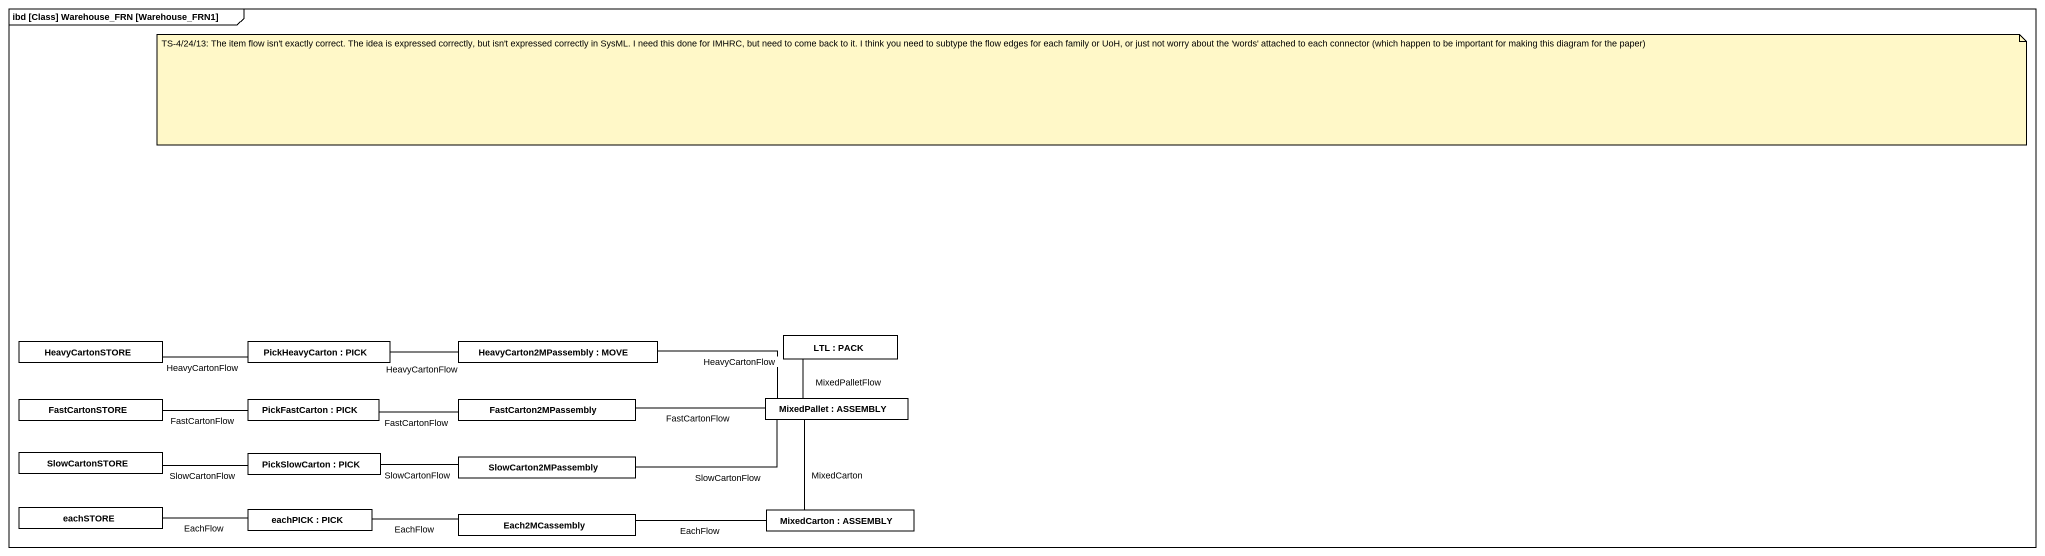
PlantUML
@startuml
mainframe ibd [Class] Warehouse_FRN [Warehouse_FRN1]
rectangle HeavyCartonSTORE #FFFFFF
rectangle "PickHeavyCarton : PICK" as PickHeavyCarton #FFFFFF
rectangle "HeavyCarton2MPassembly : MOVE" as HeavyCarton2MPassembly #FFFFFF
rectangle "LTL : PACK" as LTL #FFFFFF
rectangle FastCartonSTORE #FFFFFF
rectangle "PickFastCarton : PICK" as PickFastCarton #FFFFFF
rectangle FastCarton2MPassembly #FFFFFF
rectangle "MixedPallet : ASSEMBLY" as MixedPallet #FFFFFF
rectangle SlowCartonSTORE #FFFFFF
rectangle "PickSlowCarton : PICK" as PickSlowCarton #FFFFFF
rectangle SlowCarton2MPassembly #FFFFFF
rectangle eachSTORE #FFFFFF
rectangle "eachPICK : PICK" as eachPICK #FFFFFF
rectangle Each2MCassembly #FFFFFF
rectangle "MixedCarton : ASSEMBLY" as MixedCarton #FFFFFF
HeavyCartonSTORE -right- PickHeavyCarton : HeavyCartonFlow
PickHeavyCarton -right- HeavyCarton2MPassembly : HeavyCartonFlow
HeavyCarton2MPassembly -right- MixedPallet : HeavyCartonFlow
FastCartonSTORE -right- PickFastCarton : FastCartonFlow
PickFastCarton -right- FastCarton2MPassembly : FastCartonFlow
FastCarton2MPassembly -right- MixedPallet : FastCartonFlow
MixedPallet -up- LTL : MixedPalletFlow
SlowCartonSTORE -right- PickSlowCarton : SlowCartonFlow
PickSlowCarton -right- SlowCarton2MPassembly : SlowCartonFlow
SlowCarton2MPassembly -right- MixedPallet : SlowCartonFlow
eachSTORE -right- eachPICK : EachFlow
eachPICK -right- Each2MCassembly : EachFlow
Each2MCassembly -right- MixedCarton : EachFlow
MixedCarton -up- MixedPallet : MixedCarton
note as N1
  TS-4/24/13: The item flow isn't exactly correct. The idea is expressed correctly, but isn't expressed correctly in SysML. I need this done for IMHRC, but need to come back to it. I think you need to subtype the flow edges for each family or UoH, or just not worry about the 'words' attached to each connector (which happen to be important for making this diagram for the paper)
end note
@enduml
